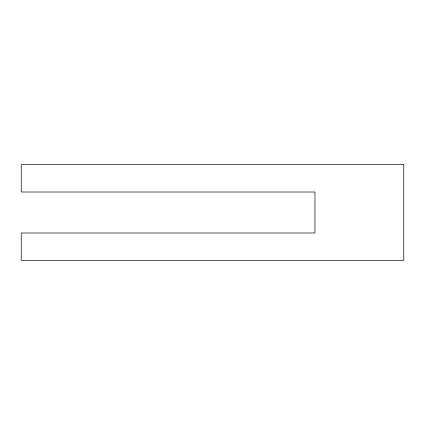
<?xml version="1.0" encoding="UTF-8"?>
<svg xmlns="http://www.w3.org/2000/svg" width="425" height="425" viewBox="0 0 425 425"><rect width="100%" height="100%" fill="white"/><g stroke="black" fill="none" stroke-linecap="round" stroke-linejoin="round"><path stroke-width="0.64" d="M403.75 164.688L21.25 164.688L21.25 192.01L314.957 192.01L314.957 232.99L21.25 232.99L21.25 260.312L403.75 260.312L403.75 164.688"/></g></svg>
